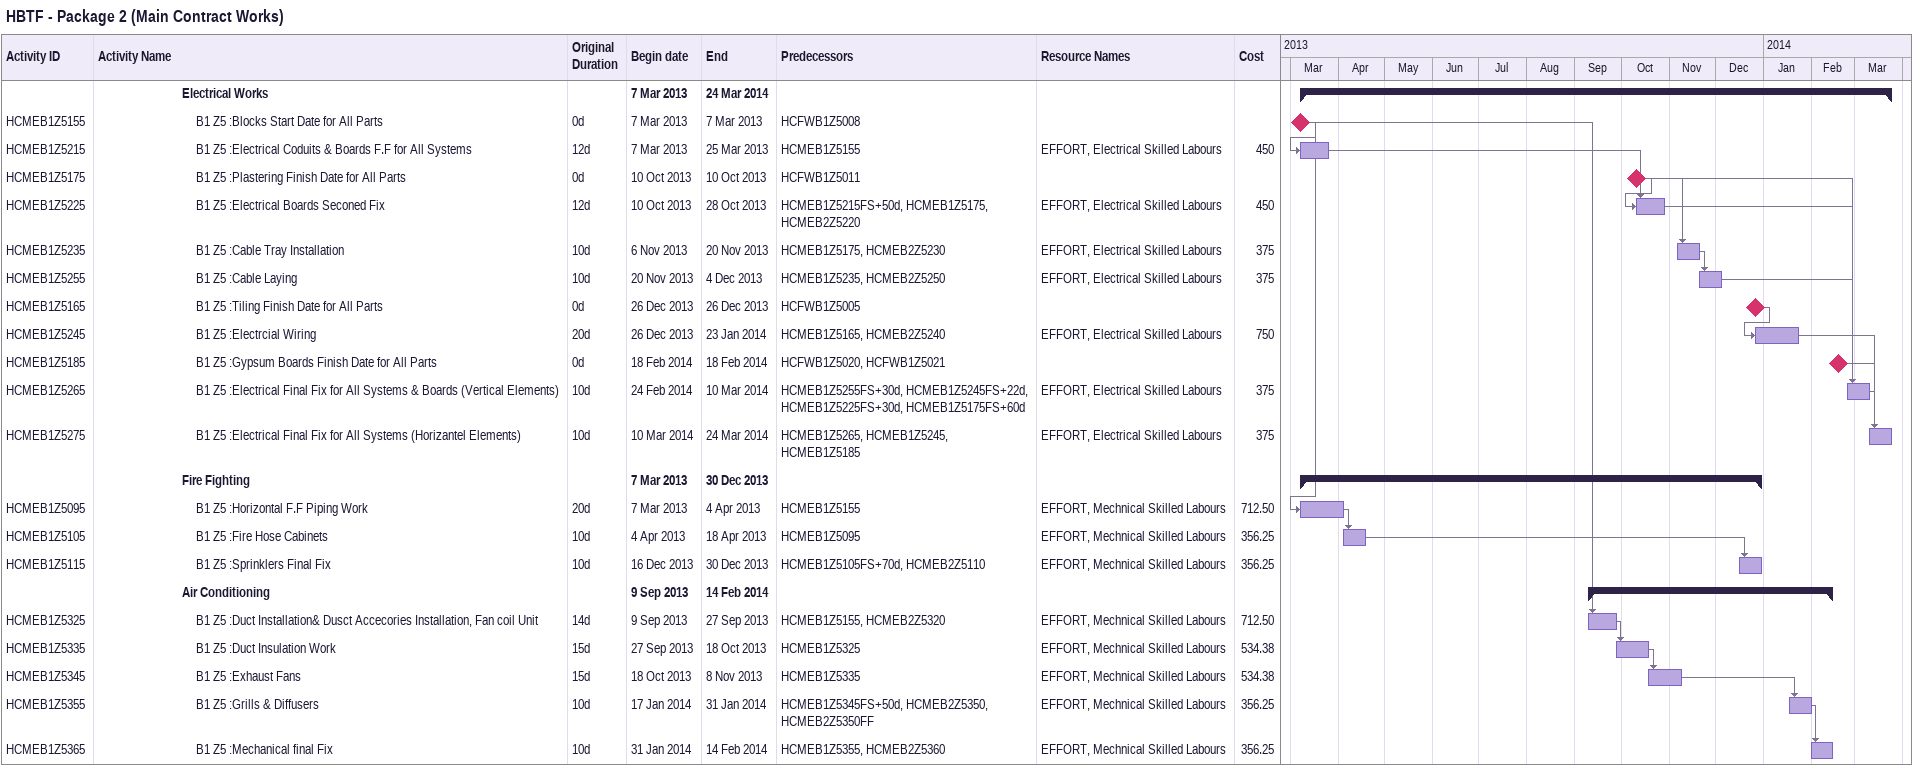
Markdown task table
HBTF - Package 2 (Main Contract Works)

| ID | Level | Task | Original duration | Start | Finish | Predecessors | Resources | Cost |
|---|---|---|---|---|---|---|---|---|
|  | 7 | **Electrical Works** |  | 2013-03-07 | 2014-03-24 |  |  |  |
| HCMEB1Z5155 | 8 | B1 Z5 :Blocks Start Date for All Parts | 0d | 2013-03-07 | 2013-03-07 | HCFWB1Z5008 |  |  |
| HCMEB1Z5215 | 8 | B1 Z5 :Electrical Coduits & Boards F.F for All Systems | 12d | 2013-03-07 | 2013-03-25 | HCMEB1Z5155 | EFFORT, Electrical Skilled Labours | 450 |
| HCMEB1Z5175 | 8 | B1 Z5 :Plastering Finish Date for All Parts | 0d | 2013-10-10 | 2013-10-10 | HCFWB1Z5011 |  |  |
| HCMEB1Z5225 | 8 | B1 Z5 :Electrical Boards Seconed Fix | 12d | 2013-10-10 | 2013-10-28 | HCMEB1Z5215FS+50d, HCMEB1Z5175, HCMEB2Z5220 | EFFORT, Electrical Skilled Labours | 450 |
| HCMEB1Z5235 | 8 | B1 Z5 :Cable Tray Installation | 10d | 2013-11-06 | 2013-11-20 | HCMEB1Z5175, HCMEB2Z5230 | EFFORT, Electrical Skilled Labours | 375 |
| HCMEB1Z5255 | 8 | B1 Z5 :Cable Laying | 10d | 2013-11-20 | 2013-12-04 | HCMEB1Z5235, HCMEB2Z5250 | EFFORT, Electrical Skilled Labours | 375 |
| HCMEB1Z5165 | 8 | B1 Z5 :Tiling Finish Date for All Parts | 0d | 2013-12-26 | 2013-12-26 | HCFWB1Z5005 |  |  |
| HCMEB1Z5245 | 8 | B1 Z5 :Electrcial Wiring | 20d | 2013-12-26 | 2014-01-23 | HCMEB1Z5165, HCMEB2Z5240 | EFFORT, Electrical Skilled Labours | 750 |
| HCMEB1Z5185 | 8 | B1 Z5 :Gypsum Boards Finish Date for All Parts | 0d | 2014-02-18 | 2014-02-18 | HCFWB1Z5020, HCFWB1Z5021 |  |  |
| HCMEB1Z5265 | 8 | B1 Z5 :Electrical Final Fix for All Systems & Boards (Vertical Elements) | 10d | 2014-02-24 | 2014-03-10 | HCMEB1Z5255FS+30d, HCMEB1Z5245FS+22d, HCMEB1Z5225FS+30d, HCMEB1Z5175FS+60d | EFFORT, Electrical Skilled Labours | 375 |
| HCMEB1Z5275 | 8 | B1 Z5 :Electrical Final Fix for All Systems (Horizantel Elements) | 10d | 2014-03-10 | 2014-03-24 | HCMEB1Z5265, HCMEB1Z5245, HCMEB1Z5185 | EFFORT, Electrical Skilled Labours | 375 |
|  | 7 | **Fire Fighting** |  | 2013-03-07 | 2013-12-30 |  |  |  |
| HCMEB1Z5095 | 8 | B1 Z5 :Horizontal F.F Piping Work | 20d | 2013-03-07 | 2013-04-04 | HCMEB1Z5155 | EFFORT, Mechnical Skilled Labours | 712.50 |
| HCMEB1Z5105 | 8 | B1 Z5 :Fire Hose Cabinets | 10d | 2013-04-04 | 2013-04-18 | HCMEB1Z5095 | EFFORT, Mechnical Skilled Labours | 356.25 |
| HCMEB1Z5115 | 8 | B1 Z5 :Sprinklers Final Fix | 10d | 2013-12-16 | 2013-12-30 | HCMEB1Z5105FS+70d, HCMEB2Z5110 | EFFORT, Mechnical Skilled Labours | 356.25 |
|  | 7 | **Air Conditioning** |  | 2013-09-09 | 2014-02-14 |  |  |  |
| HCMEB1Z5325 | 8 | B1 Z5 :Duct Installation& Dusct Accecories Installation, Fan coil Unit | 14d | 2013-09-09 | 2013-09-27 | HCMEB1Z5155, HCMEB2Z5320 | EFFORT, Mechnical Skilled Labours | 712.50 |
| HCMEB1Z5335 | 8 | B1 Z5 :Duct Insulation Work | 15d | 2013-09-27 | 2013-10-18 | HCMEB1Z5325 | EFFORT, Mechnical Skilled Labours | 534.38 |
| HCMEB1Z5345 | 8 | B1 Z5 :Exhaust Fans | 15d | 2013-10-18 | 2013-11-08 | HCMEB1Z5335 | EFFORT, Mechnical Skilled Labours | 534.38 |
| HCMEB1Z5355 | 8 | B1 Z5 :Grills & Diffusers | 10d | 2014-01-17 | 2014-01-31 | HCMEB1Z5345FS+50d, HCMEB2Z5350, HCMEB2Z5350FF | EFFORT, Mechnical Skilled Labours | 356.25 |
| HCMEB1Z5365 | 8 | B1 Z5 :Mechanical final Fix | 10d | 2014-01-31 | 2014-02-14 | HCMEB1Z5355, HCMEB2Z5360 | EFFORT, Mechnical Skilled Labours | 356.25 |
